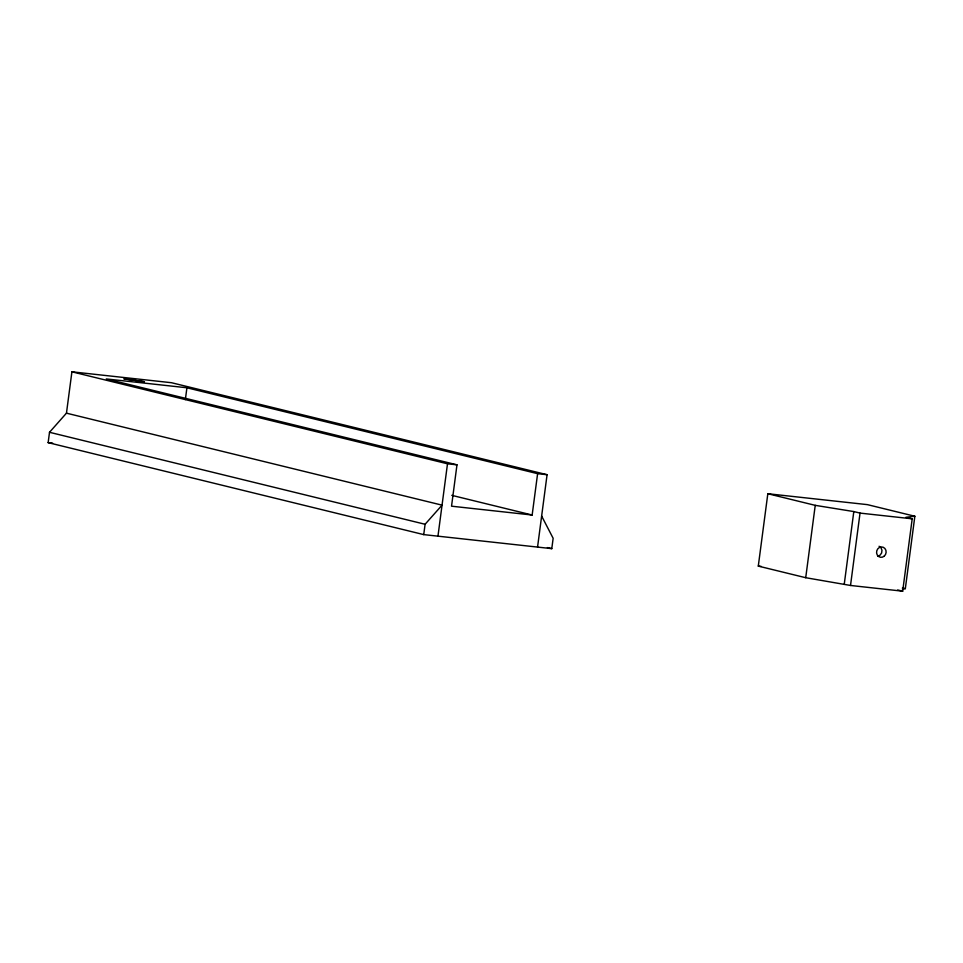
<?xml version="1.0" encoding="UTF-8"?>
<svg xmlns="http://www.w3.org/2000/svg" width="963" height="963" viewBox="0 0 963 963"><rect width="100%" height="100%" fill="white"/><g stroke="black" fill="none" stroke-linecap="round" stroke-linejoin="round"><path stroke-width="1.44" d="M541.639 516.06L553.147 538.305L551.787 548.645L423.732 534.609L48.15 442.631L49.51 432.291L66.459 413.163L71.912 371.814L171.498 382.72L547.08 474.711L537.559 547.08M185.353 399.597L186.918 387.776L106.291 378.941L456.98 464.828L451.539 506.189L532.154 515.024L537.607 473.664L186.918 387.776M423.732 534.609L425.092 524.269L442.053 505.154L66.459 413.163M437.96 536.174L447.494 463.793L71.912 371.814M914.85 516.252L905.966 517.287L912.202 518.816L902.68 591.186L850.522 585.468L805.718 577.704L758.29 566.1L767.824 493.73L867.41 504.636L914.85 516.252L905.328 588.634L902.367 588.983M805.718 577.704L815.24 505.346L767.824 493.73M844.286 583.939L853.808 511.57L815.24 505.346M850.522 585.468L860.031 513.098L853.808 511.57M447.494 463.793L456.98 464.828M537.607 473.664L547.08 474.711M860.031 513.098L912.202 518.816M48.15 442.631L52.616 443.112M758.29 566.1L761.264 566.425M902.451 587.924L905.328 588.634M897.697 589.97L902.68 591.186M451.791 495.343L532.154 515.024M547.405 547.574L551.787 548.645M49.51 432.291L425.092 524.269M879.099 546.262A5.224 4.767 -76.2 0 1 877.775 556.253M124.516 378.856L123.866 378.904L144.438 381.721L124.516 378.856M884.227 556.157A5.224 4.767 -76.2 0 0 883.24 547.273A5.224 4.767 -76.2 0 0 876.595 552.979A5.224 4.767 -76.2 0 0 884.227 556.157"/></g></svg>
